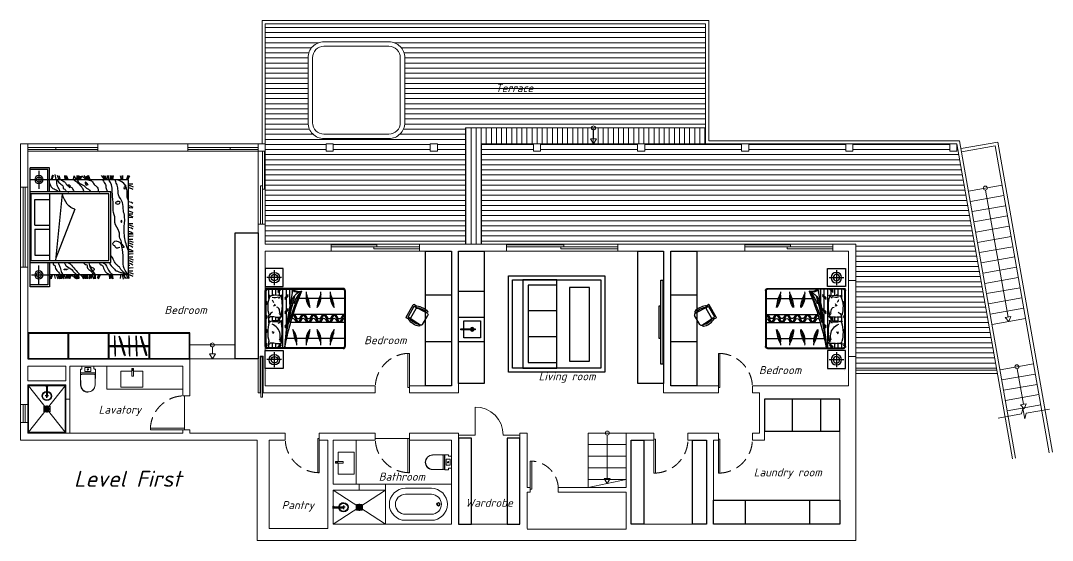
# Model space of a CAD drawing. Header units: millimetres. Extents: x 10453 to 36653, y 2833 to 33745.
# Drawn here: x 10453 to 36226, y 20765 to 33745 of the extents above; entities that cross this region are included whole.
import ezdxf

# ---------------------------------------------------------------- set-up
doc = ezdxf.new("R2010")
doc.units = ezdxf.units.MM
doc.linetypes.add('HIDDEN', pattern=[9.525, 6.35, -3.175])
for name, color, linetype, lineweight in [('doors', 4, 'Continuous', 15), ('sanitary', 137, 'Continuous', 15), ('txt', 252, 'Continuous', 13), ('wall', 5, 'Continuous', 60)]:
    doc.layers.add(name, color=color, linetype=linetype, lineweight=lineweight)
for name, color, linetype in [('floor', 11, 'Continuous'), ('furn3', 175, 'Continuous'), ('sanit acces', 175, 'Continuous')]:
    doc.layers.add(name, color=color, linetype=linetype)
doc.styles.add('ISO', font='isocpeui.ttf')
pattern_1 = [(180, (-103771.93, 63927.04), (-2e-14, -127), [])]
pattern_2 = [(90, (-103771.93, 63927.04), (-127, 2e-14), [])]

# ---------------------------------------------------------------- blocks, each defined once
blk = doc.blocks.new('FLOOR DRAIN (top)')
at = {"color": 40}
for p, q in [((-85, 0), (85, 0)), ((0, -85), (0, 85))]:
    blk.add_line(p, q, dxfattribs=at)
at = {"color": 0}
for p, q in [((-19, 3), (-35, 6)), ((-18, 7), (-33, 12)), ((-15, 12), (-27, 23)), ((-12, 15), (-23, 27)), ((-7, 18), (-12, 33)), ((-3, 19), (-6, 35)), ((3, 19), (6, 35)), ((7, 18), (12, 33)), ((12, 15), (23, 27)), ((15, 12), (27, 23)), ((18, 7), (33, 12)), ((19, 3), (35, 6)), ((-19, -3), (-35, -6)), ((-18, -7), (-33, -12)), ((-15, -12), (-27, -23)), ((-12, -15), (-23, -27)), ((-7, -18), (-12, -33)), ((-3, -19), (-6, -35)), ((3, -19), (6, -35)), ((7, -18), (12, -33)), ((12, -15), (23, -27)), ((15, -12), (27, -23)), ((18, -7), (33, -12)), ((19, -3), (35, -6))]:
    blk.add_line(p, q, dxfattribs=at)
blk.add_lwpolyline([(-70, 70), (70, 70), (70, -70), (-70, -70), (-70, 70)], dxfattribs=at)
for radius in [50, 16.5, 7.8]:
    blk.add_circle((0, 0), radius, dxfattribs=at)
for centre, radius, start, end in [((-35, 0), 5.99, 91.2486, 268.7514), ((-30, 18), 5.99, 61.2486, 238.7514), ((0, 0), 27, 170.5589, 189.4411), ((0, 0), 27, 140.5589, 159.4411), ((-18, 30), 5.99, 31.2486, 208.7514), ((-20, 0), 3.1, 284.5711, 75.4289), ((-17, 10), 3.1, 254.5711, 45.4289), ((0, 0), 27, 110.5589, 129.4411), ((-10, 17), 3.1, 224.5711, 15.4289), ((0, 35), 5.99, 1.2486, 178.7514), ((0, 0), 27, 80.5589, 99.4411), ((0, 20), 3.1, 194.5711, 345.4289), ((10, 17), 3.1, 164.5711, 315.4289), ((0, 0), 27, 50.5589, 69.4411), ((18, 30), 5.99, 331.2486, 148.7514), ((17, 10), 3.1, 134.5711, 285.4289), ((20, 0), 3.1, 104.5711, 255.4289), ((0, 0), 27, 20.5589, 39.4411), ((30, 18), 5.99, 301.2486, 118.7514), ((0, 0), 27, 350.5589, 9.4411), ((35, 0), 5.99, 271.2486, 88.7514), ((-30, -18), 5.99, 121.2486, 298.7514), ((0, 0), 27, 200.5589, 219.4411), ((-18, -30), 5.99, 151.2486, 328.7514), ((-17, -10), 3.1, 314.5711, 105.4289), ((0, 0), 27, 230.5589, 249.4411), ((-10, -17), 3.1, 344.5711, 135.4289), ((0, -35), 5.99, 181.2486, 358.7514), ((0, 0), 27, 260.5589, 279.4411), ((0, -20), 3.1, 14.5711, 165.4289), ((10, -17), 3.1, 44.5711, 195.4289), ((0, 0), 27, 290.5589, 309.4411), ((18, -30), 5.99, 211.2486, 28.7514), ((17, -10), 3.1, 74.5711, 225.4289), ((0, 0), 27, 320.5589, 339.4411), ((30, -18), 5.99, 241.2486, 58.7514)]:
    blk.add_arc(centre, radius, start, end, dxfattribs=at)
blk = doc.blocks.new('PP3UU (top)')
at = {"color": 0}
for p, q in [((0, 30), (0, -30)), ((0, 30), (3, 30)), ((4, -27), (4, 27)), ((10, 22), (10, 0)), ((10, 10), (241, 10)), ((10, -22), (10, 0)), ((0, -30), (3, -30)), ((10, -11), (241, -11))]:
    blk.add_line(p, q, dxfattribs=at)
at = {"color": 40}
for p, q in [((254, -43), (254, 43)), ((298, 0), (211, 0))]:
    blk.add_line(p, q, dxfattribs=at)
at = {"color": 0}
for radius in [17.1, 14.5]:
    blk.add_circle((254, 0), radius, dxfattribs=at)
for centre, radius, start, end in [((2, 27), 2.41, 358.0282, 62.0821), ((-2, 15), 13.8, 28.3436, 64.2104), ((254, 0), 115, 185.2383, 174.7617), ((254, 0), 111, 185.4105, 174.5895), ((254, 0), 107, 185.6496, 174.3504), ((2, -27), 2.41, 297.9179, 1.9718), ((-2, -15), 13.8, 295.7896, 331.6564)]:
    blk.add_arc(centre, radius, start, end, dxfattribs=at)
blk = doc.blocks.new('to262')
at = {"color": 0}
blk.add_line((185, -166), (-185, -166), dxfattribs=at)
for points in [[(0, 0), (-139, -1, 0.411833), (-149, -11), (-149, -61, -0.417618), (-159, -71), (-177, -71, 0.413737), (-187, -81), (-187, -160, 0.417158), (-177, -170), (177, -170, 0.430955), (187, -160), (187, -81, 0.414691), (177, -71), (159, -71, -0.410816), (149, -61), (149, -11, 0.414213), (139, -1), (0, 0)], [(185, -166), (182, -468, -0.411536), (0, -651, -0.41685), (-183, -468, 0.006286), (-185, -166, 2.345426)]]:
    blk.add_lwpolyline(points, format="xyb", dxfattribs=at)
for points, elevation in [([(0, -644, 0.418652), (178, -471), (182, -225, 0.4218), (152, -203), (-152, -203, 0.487482), (-183, -232), (-180, -468, 0.412252), (0, -644, -2.432604)], 473), ([(70, -33), (-70, -33, 0.414214), (-75, -38), (-75, -128, 0.364487), (-71, -133), (70, -133, 0.415005), (75, -128), (75, -38, 0.414213), (70, -33, 0.902405)], 890), ([(9, -75, 0.532586), (-9, -75, 0.75572), (-8, -76, -0.073589), (8, -76, 0.689095), (9, -75, 0.643487)], 903)]:
    blk.add_lwpolyline(points, format="xyb", dxfattribs=dict(at, elevation=elevation))
for radius in [17.5, 12.9]:
    blk.add_circle((0, -81, 903), radius, dxfattribs=at)
blk = doc.blocks.new('bed 3113')
at = {"color": 0, "linetype": 'ByBlock'}
for p, q in [((-1485, -486), (-1485, 0)), ((-1485, 0), (1485, 0)), ((-1439, -438), (-1439, 0)), ((-880, 0), (-880, -2013)), ((880, -2013), (880, 0)), ((1439, -438), (1439, 0)), ((1485, -486), (1485, 0)), ((-1413, -219), (-959, -219)), ((-1191, -30), (-1191, -463)), ((-833, -19), (-833, -1964)), ((832, -19), (-833, -19)), ((-695, -117), (-695, -480)), ((-51, -117), (-695, -117)), ((-51, -117), (-51, -483)), ((50, -117), (50, -483)), ((50, -117), (694, -117)), ((694, -117), (694, -480)), ((832, -1964), (832, -19)), ((1412, -219), (958, -219)), ((1190, -20), (1190, -463)), ((-883, -486), (-1485, -486)), ((-883, -438), (-1439, -438)), ((-1184, -486), (-1184, -2460)), ((832, -480), (-834, -480)), ((883, -438), (1439, -438)), ((883, -486), (1485, -486)), ((1184, -2460), (1184, -486)), ((-1179, -744), (-1288, -751)), ((-1173, -651), (-1285, -694)), ((-1179, -695), (-1285, -733)), ((-1184, -603), (-1281, -626)), ((-1179, -781), (-1262, -769)), ((-833, -640), (833, -809)), ((449, -1119), (-770, -646)), ((1299, -671), (1187, -713)), ((1293, -714), (1187, -753)), ((1316, -615), (1191, -645)), ((-1285, -794), (-1186, -794)), ((-1186, -794), (-1285, -841)), ((-1281, -905), (-1182, -912)), ((-1281, -945), (-1186, -962)), ((-1186, -962), (-1281, -995)), ((-1281, -995), (-1186, -1034)), ((-1186, -841), (-1278, -884)), ((-1278, -930), (-1182, -945)), ((-1278, -966), (-1189, -998)), ((-1275, -826), (-1186, -841)), ((1293, -857), (1184, -864)), ((1187, -907), (1286, -907)), ((1286, -907), (1187, -954)), ((1293, -894), (1211, -881)), ((-1179, -1081), (-1285, -1159)), ((-1186, -1142), (-1285, -1174)), ((-1182, -1170), (-1285, -1199)), ((-1186, -1034), (-1281, -1134)), ((-1254, -1220), (-1281, -1220)), ((-1206, -1206), (-1254, -1220)), ((-1179, -1253), (-1240, -1306)), ((-1179, -1192), (-1206, -1206)), ((1191, -1165), (1290, -1172)), ((1191, -1204), (1286, -1222)), ((1286, -1222), (1191, -1254)), ((1191, -1254), (1286, -1294)), ((1286, -1100), (1194, -1143)), ((1194, -1190), (1290, -1204)), ((1194, -1226), (1283, -1258)), ((1198, -1086), (1286, -1100)), ((-1247, -1324), (-1285, -1331)), ((-1285, -1331), (-1257, -1357)), ((-1264, -1382), (-1285, -1385)), ((-1285, -1435), (-1189, -1435)), ((-1285, -1482), (-1182, -1514)), ((-1240, -1306), (-1281, -1321)), ((-1281, -1357), (-1186, -1346)), ((-1281, -1417), (-1182, -1403)), ((-1182, -1475), (-1281, -1464)), ((-1281, -1514), (-1179, -1543)), ((-1281, -1536), (-1193, -1546)), ((-1213, -1371), (-1264, -1382)), ((-1182, -1310), (-1247, -1324)), ((-1186, -1346), (-1213, -1371)), ((-1189, -1435), (-1182, -1443)), ((1293, -1340), (1187, -1419)), ((1286, -1401), (1187, -1433)), ((1290, -1430), (1187, -1458)), ((1286, -1294), (1191, -1394)), ((1218, -1480), (1191, -1480)), ((1266, -1466), (1218, -1480)), ((1293, -1451), (1266, -1466)), ((-1193, -1561), (-1288, -1586)), ((-1288, -1704), (-1186, -1761)), ((-1182, -1736), (-1288, -1704)), ((-1271, -1611), (-1285, -1604)), ((-1206, -1625), (-1285, -1625)), ((-1182, -1708), (-1281, -1672)), ((-1196, -1604), (-1271, -1611)), ((-1182, -1622), (-1206, -1625)), ((-1179, -1597), (-1196, -1604)), ((1293, -1772), (1232, -1826)), ((-1182, -1976), (-1288, -1983)), ((-1182, -2016), (-1285, -2059)), ((-1182, -2052), (-1285, -2066)), ((-1179, -1994), (-1281, -2019)), ((-880, -2013), (880, -2013)), ((-833, -1964), (832, -1964)), ((1225, -1844), (1187, -1851)), ((1187, -1851), (1215, -1876)), ((1208, -1901), (1187, -1905)), ((1187, -1968), (1283, -1968)), ((1187, -2015), (1290, -2047)), ((1232, -1826), (1191, -1840)), ((1191, -1876), (1286, -1865)), ((1191, -1950), (1290, -1936)), ((1290, -2007), (1191, -1997)), ((1191, -2047), (1293, -2076)), ((1259, -1890), (1208, -1901)), ((1290, -1829), (1225, -1844)), ((1286, -1865), (1259, -1890)), ((1283, -1968), (1290, -1975)), ((-1182, -2299), (-1295, -2324)), ((-1223, -2259), (-1281, -2252)), ((-1186, -2259), (-1223, -2259)), ((1280, -2247), (1184, -2272)), ((1201, -2297), (1187, -2290)), ((1266, -2311), (1187, -2311)), ((1191, -2068), (1280, -2079)), ((1276, -2290), (1201, -2297)), ((1290, -2308), (1266, -2311)), ((1293, -2283), (1276, -2290)), ((-1182, -2324), (-1281, -2370)), ((-1264, -2435), (-1281, -2449)), ((-1220, -2352), (-1278, -2403)), ((-1268, -2463), (-1278, -2471)), ((-1179, -2449), (-1268, -2463)), ((-1186, -2410), (-1264, -2435)), ((-1203, -2532), (-1223, -2567)), ((-1182, -2342), (-1220, -2352)), ((-1182, -2463), (-1203, -2532)), ((-1184, -2460), (1184, -2460)), ((-1135, -2503), (-1162, -2575)), ((-1128, -2456), (-1135, -2503)), ((-1090, -2456), (-1090, -2492)), ((-1090, -2492), (-1087, -2567)), ((-1015, -2463), (-1012, -2496)), ((-1012, -2496), (-1002, -2571)), ((-944, -2456), (-944, -2492)), ((-909, -2517), (-937, -2567)), ((-889, -2453), (-909, -2517)), ((-854, -2532), (-875, -2567)), ((-834, -2463), (-854, -2532)), ((-786, -2503), (-813, -2575)), ((-804, -2574), (-804, -2577)), ((-779, -2456), (-786, -2503)), ((-741, -2456), (-741, -2492)), ((-741, -2492), (-738, -2567)), ((-666, -2463), (-663, -2496)), ((-663, -2496), (-653, -2571)), ((-615, -2467), (-608, -2571)), ((-595, -2492), (-602, -2564)), ((-595, -2456), (-595, -2492)), ((-561, -2517), (-588, -2567)), ((-540, -2453), (-561, -2517)), ((-467, -2517), (-495, -2567)), ((-447, -2453), (-467, -2517)), ((-412, -2532), (-432, -2567)), ((-391, -2463), (-412, -2532)), ((-344, -2503), (-371, -2575)), ((-337, -2456), (-344, -2503)), ((-299, -2456), (-299, -2492)), ((-299, -2492), (-296, -2567)), ((-224, -2463), (-221, -2496)), ((-221, -2496), (-211, -2571)), ((-173, -2467), (-166, -2571)), ((-153, -2492), (-159, -2564)), ((-153, -2456), (-153, -2492)), ((-118, -2517), (-146, -2567)), ((-98, -2453), (-118, -2517)), ((-19, -2528), (-40, -2564)), ((1, -2460), (-19, -2528)), ((49, -2500), (22, -2571)), ((56, -2453), (49, -2500)), ((93, -2453), (93, -2489)), ((93, -2489), (97, -2564)), ((253, -2492), (246, -2564)), ((253, -2456), (253, -2492)), ((287, -2517), (260, -2567)), ((307, -2453), (287, -2517)), ((332, -2453), (332, -2489)), ((332, -2489), (335, -2564)), ((386, -2528), (366, -2564)), ((407, -2460), (386, -2528)), ((492, -2492), (485, -2564)), ((492, -2456), (492, -2492)), ((526, -2517), (499, -2567)), ((546, -2453), (526, -2517)), ((625, -2528), (604, -2564)), ((645, -2460), (625, -2528)), ((971, -2528), (950, -2564)), ((991, -2460), (971, -2528)), ((1039, -2500), (1012, -2571)), ((1046, -2453), (1039, -2500)), ((1083, -2453), (1083, -2489)), ((1083, -2489), (1087, -2564)), ((1290, -2469), (1184, -2437)), ((1184, -2437), (1286, -2494)), ((1290, -2440), (1191, -2404))]:
    blk.add_line(p, q, dxfattribs=at)
at = {"color": 0, "linetype": 'ByBlock', "extrusion": (0, 0, -1)}
for centre in [(-1191, -219), (1190, -219)]:
    blk.add_ellipse(centre, major_axis=(0, -104), ratio=0.952381, dxfattribs=at)
for centre, major_axis, ratio, start_param, end_param in [((-1191, -219), (0, -62.4), 0.952381, 3.141593, 9.424778), ((1190, -219), (0, -62.4), 0.952381, 3.141593, 9.424778), ((1003, -1183), (-561, 0), 0.700439, 0.16392, 1.263761)]:
    blk.add_ellipse(centre, major_axis=major_axis, ratio=ratio, start_param=start_param, end_param=end_param, dxfattribs=at)
at = {"color": 0, "linetype": 'ByBlock'}
for points, knots in [([(-1288, -500), (-1260, -512), (-1226, -527), (-1190, -538), (-1184, -540)], [0, 0, 0, 0, 98.452083, 119.481049, 119.481049, 119.481049, 119.481049]), ([(883, -719), (901, -689), (937, -631), (971, -542), (1046, -511), (1088, -496), (1114, -486)], [0, 0, 0, 0, 110.980521, 216.571322, 273.316778, 363.252298, 363.252298, 363.252298, 363.252298]), ([(-1285, -533), (-1259, -539), (-1226, -548), (-1192, -557), (-1184, -559)], [0, 0, 0, 0, 84.638756, 111.94623, 111.94623, 111.94623, 111.94623]), ([(-878, -581), (-900, -577), (-937, -570), (-952, -629), (-1033, -612), (-1095, -691), (-1159, -731), (-1186, -748)], [0, 0, 0, 0, 55.698216, 92.446098, 131.129416, 255.674319, 348.088654, 348.088654, 348.088654, 348.088654]), ([(-878, -711), (-896, -711), (-942, -710), (-1016, -772), (-1119, -761), (-1166, -810), (-1181, -826)], [0, 0, 0, 0, 51.439954, 131.700843, 259.142588, 319.857055, 319.857055, 319.857055, 319.857055]), ([(1188, -676), (1172, -684), (1139, -699), (1081, -752), (1041, -838), (960, -815), (958, -870), (898, -883), (886, -930), (877, -966)], [0, 0, 0, 0, 51.070946, 103.713651, 229.461258, 258.010796, 304.045492, 329.580964, 421.650356, 421.650356, 421.650356, 421.650356]), ([(883, -750), (907, -744), (958, -730), (1031, -665), (1118, -670), (1173, -670), (1188, -670)], [0, 0, 0, 0, 72.22525, 151.549809, 266.317525, 311.996801, 311.996801, 311.996801, 311.996801]), ([(1184, -520), (1212, -532), (1254, -550), (1297, -562), (1310, -566)], [0, 0, 0, 0, 88.606875, 130.175641, 130.175641, 130.175641, 130.175641]), ([(1187, -552), (1213, -559), (1254, -570), (1295, -581), (1310, -585)], [0, 0, 0, 0, 76.17488, 123.260006, 123.260006, 123.260006, 123.260006]), ([(-882, -854), (-911, -867), (-995, -904), (-1032, -1045), (-1134, -1086), (-1159, -1138), (-1176, -1154), (-1186, -1163)], [0, 0, 0, 0, 87.962895, 258.836949, 350.258664, 381.063383, 417.311263, 417.311263, 417.311263, 417.311263]), ([(-878, -928), (-890, -952), (-930, -1030), (-1055, -1113), (-1139, -1198), (-1181, -1241)], [0, 0, 0, 0, 74.726883, 244.314641, 416.730422, 416.730422, 416.730422, 416.730422]), ([(-1050, -954), (-1060, -892), (-1072, -817), (-1026, -880), (-1054, -898), (-1074, -910)], [0, 0, 0, 0, 97.068246, 117.655577, 170.298296, 170.298296, 170.298296, 170.298296]), ([(1177, -775), (1164, -806), (1134, -880), (1029, -922), (1007, -1004), (977, -1069), (900, -1071), (891, -1119), (889, -1133)], [0, 0, 0, 0, 92.069391, 217.816999, 286.809948, 320.104131, 412.173589, 448.286103, 448.286103, 448.286103, 448.286103]), ([(983, -991), (992, -983), (1012, -965), (1013, -1032), (1063, -969), (1045, -939), (1036, -923)], [0, 0, 0, 0, 25.535473, 56.284251, 96.659377, 149.30203, 149.30203, 149.30203, 149.30203]), ([(877, -1361), (894, -1350), (934, -1325), (1001, -1300), (1054, -1242), (1117, -1180), (1154, -1127), (1177, -1096)], [0, 0, 0, 0, 58.787057, 135.393506, 204.149849, 276.825042, 386.508686, 386.508686, 386.508686, 386.508686]), ([(1183, -1182), (1151, -1194), (1101, -1213), (1069, -1310), (1020, -1372), (962, -1419), (950, -1470), (910, -1489), (889, -1505), (883, -1509)], [0, 0, 0, 0, 92.069492, 143.140389, 273.34616, 313.721237, 352.024428, 409.12349, 429.710846, 429.710846, 429.710846, 429.710846]), ([(-887, -1463), (-932, -1474), (-1047, -1501), (-1133, -1587), (-1186, -1638)], [0, 0, 0, 0, 133.798521, 338.000303, 338.000303, 338.000303, 338.000303]), ([(-878, -1338), (-893, -1342), (-934, -1352), (-934, -1443), (-1023, -1411), (-1076, -1515), (-1142, -1555), (-1181, -1578)], [0, 0, 0, 0, 42.072901, 114.694357, 161.684815, 252.505654, 386.644618, 386.644618, 386.644618, 386.644618]), ([(-1068, -1527), (-1070, -1566), (-1074, -1636), (-999, -1572), (-1029, -1492), (-978, -1539), (-972, -1499), (-968, -1472)], [0, 0, 0, 0, 75.101932, 135.799036, 181.478215, 207.013683, 258.084579, 258.084579, 258.084579, 258.084579]), ([(1183, -1441), (1175, -1488), (1163, -1555), (1073, -1584), (1030, -1643), (978, -1714), (880, -1692), (883, -1733), (883, -1737)], [0, 0, 0, 0, 117.712563, 168.78354, 257.608752, 318.305872, 414.021385, 425.441163, 425.441163, 425.441163, 425.441163]), ([(1059, -1453), (1101, -1417), (1160, -1365), (1080, -1375), (1042, -1409), (1062, -1435), (1071, -1447)], [0, 0, 0, 0, 97.23616, 137.611334, 177.98641, 216.289602, 216.289602, 216.289602, 216.289602]), ([(-878, -1726), (-903, -1734), (-937, -1744), (-939, -1829), (-1109, -1828), (-1159, -1940), (-1190, -2008)], [0, 0, 0, 0, 65.207033, 86.989276, 215.002506, 411.925179, 411.925179, 411.925179, 411.925179]), ([(-882, -1814), (-897, -1837), (-953, -1924), (-1095, -1950), (-1162, -2031), (-1181, -2054)], [0, 0, 0, 0, 76.058151, 286.422695, 371.001067, 371.001067, 371.001067, 371.001067]), ([(-878, -1980), (-896, -1987), (-964, -2012), (-1011, -2085), (-1092, -2130), (-1079, -2175), (-1112, -2199), (-1118, -2239), (-1134, -2273), (-1143, -2323), (-1166, -2352), (-1181, -2372)], [0, 0, 0, 0, 55.534111, 204.314913, 252.645406, 278.276516, 315.024342, 351.52309, 388.021761, 419.121331, 490.219103, 490.219103, 490.219103, 490.219103]), ([(-1177, -2437), (-1113, -2393), (-969, -2293), (-695, -2350), (-500, -2290), (-342, -2279), (-252, -2219), (-69, -2246), (58, -2092), (251, -2134), (407, -2052), (592, -2084), (816, -2040), (1028, -2069), (1156, -1982), (1184, -1964)], [0, 0, 0, 0, 215.887234, 485.048177, 765.367965, 804.051284, 943.198465, 1058.854628, 1315.201562, 1400.74547, 1608.515647, 1793.629461, 1929.652341, 2273.774179, 2369.443054, 2369.443054, 2369.443054, 2369.443054]), ([(-1173, -2400), (-1157, -2376), (-1124, -2325), (-1064, -2267), (-979, -2227), (-926, -2119), (-803, -2091), (-738, -2042), (-711, -2021)], [0, 0, 0, 0, 79.461036, 170.281904, 235.48894, 344.400247, 481.964608, 577.962659, 577.962659, 577.962659, 577.962659]), ([(-504, -2237), (-517, -2197), (-537, -2136), (-460, -2121), (-445, -2048), (-283, -2115), (-386, -2268), (-514, -2361), (-507, -2314), (-504, -2292)], [0, 0, 0, 0, 91.536618, 137.571347, 186.689778, 257.317442, 485.284788, 536.355764, 582.034943, 582.034943, 582.034943, 582.034943]), ([(1177, -1817), (1157, -1826), (1117, -1844), (1058, -1903), (965, -1885), (909, -1919), (883, -1935)], [0, 0, 0, 0, 63.838664, 125.600772, 223.338625, 310.309371, 310.309371, 310.309371, 310.309371]), ([(-592, -2453), (-533, -2433), (-362, -2376), (-74, -2325), (209, -2386), (430, -2316), (631, -2334), (783, -2187), (950, -2203), (1074, -2167), (1148, -2135), (1183, -2120)], [0, 0, 0, 0, 178.839562, 524.465946, 838.71846, 995.507173, 1190.982956, 1400.389462, 1537.902249, 1661.162236, 1771.438858, 1771.438858, 1771.438858, 1771.438858]), ([(166, -2292), (141, -2294), (98, -2297), (152, -2255), (162, -2281), (166, -2292)], [0, 0, 0, 0, 46.034759, 79.328961, 107.878503, 107.878503, 107.878503, 107.878503]), ([(648, -2200), (635, -2164), (609, -2089), (551, -2221), (646, -2262), (643, -2218), (642, -2200)], [0, 0, 0, 0, 74.448019, 157.585409, 213.821481, 254.196561, 254.196561, 254.196561, 254.196561]), ([(677, -2453), (710, -2440), (786, -2409), (951, -2442), (1142, -2340), (1172, -2200), (1183, -2150)], [0, 0, 0, 0, 101.179834, 232.507761, 480.412344, 619.457471, 619.457471, 619.457471, 619.457471]), ([(1006, -2391), (973, -2378), (912, -2353), (1016, -2335), (1021, -2401), (1048, -2390), (1059, -2385)], [0, 0, 0, 0, 66.588369, 123.687444, 164.862141, 193.977067, 193.977067, 193.977067, 193.977067])]:
    blk.add_open_spline(points, degree=3, knots=knots, dxfattribs=at)
blk = doc.blocks.new('bed 3465')
at = {"color": 0}
for p, q in [((450, 1250), (0, 1250)), ((0, 1250), (0, 800)), ((225, 1206), (225, 836)), ((450, 800), (450, 1250)), ((0, 800), (450, 800)), ((404, 1025), (39, 1025)), ((1950, 750), (0, 750)), ((0, -700), (0, 700)), ((46, 730), (20, 704)), ((20, -700), (20, 700)), ((50, 730), (1950, 730)), ((93, 564), (93, 730)), ((93, 502), (93, 556)), ((181, 573), (181, 730)), ((225, 602), (198, 576)), ((225, 580), (224, 579)), ((268, 581), (268, 730)), ((353, 730), (312, 689)), ((375, 730), (312, 667)), ((396, 730), (312, 646)), ((356, 572), (356, 730)), ((443, -730), (443, 730)), ((575, 602), (487, 514)), ((575, 580), (487, 492)), ((575, 558), (487, 471)), ((531, -204), (531, 730)), ((618, 360), (618, 730)), ((693, 720), (662, 689)), ((686, 692), (662, 667)), ((680, 663), (662, 646)), ((1980, 700), (1980, -700)), ((2000, 700), (2000, -700)), ((50, 427), (20, 397)), ((50, 405), (20, 375)), ((50, 383), (20, 354)), ((1022, 500), (831, 500)), ((1343, 500), (1069, 500)), ((1627, 500), (1390, 500)), ((1980, 500), (1674, 500)), ((50, 77), (20, 47)), ((50, 55), (20, 25)), ((50, 33), (20, 4)), ((93, 44), (93, 78)), ((93, -65), (93, 25)), ((181, -62), (181, 44)), ((268, -54), (268, 34)), ((393, 49), (312, -33)), ((365, 43), (312, -11)), ((400, 33), (312, -54)), ((356, -65), (356, 40)), ((400, 77), (398, 75)), ((575, 252), (487, 164)), ((575, 230), (487, 142)), ((575, 208), (487, 121)), ((1980, 100), (690, 100)), ((692, 100), (821, -100)), ((728, 100), (779, 21)), ((950, 100), (821, -100)), ((914, 100), (863, 21)), ((950, 100), (1078, -100)), ((985, 100), (1036, 21)), ((1207, 100), (1078, -100)), ((1171, 100), (1120, 21)), ((1207, 100), (1336, -100)), ((1243, 100), (1294, 21)), ((1465, 100), (1336, -100)), ((1429, 100), (1378, 21)), ((1465, 100), (1594, -100)), ((1500, 100), (1552, 21)), ((1722, 100), (1594, -100)), ((1687, 100), (1636, 21)), ((1722, 100), (1851, -100)), ((1758, 100), (1809, 21)), ((1980, 100), (1851, -100)), ((1944, 100), (1893, 21)), ((93, -120), (93, -81)), ((540, -133), (487, -186)), ((537, -158), (487, -208)), ((534, -183), (487, -229)), ((1980, -100), (636, -100)), ((734, -21), (785, -100)), ((907, -21), (856, -100)), ((992, -21), (1043, -100)), ((1165, -21), (1114, -100)), ((1249, -21), (1300, -100)), ((1423, -21), (1372, -100)), ((1507, -21), (1558, -100)), ((1680, -21), (1629, -100)), ((1764, -21), (1816, -100)), ((1938, -21), (1887, -100)), ((50, -273), (20, -303)), ((50, -295), (20, -325)), ((50, -317), (20, -346)), ((738, -500), (527, -500)), ((1022, -500), (785, -500)), ((1343, -500), (1069, -500)), ((1627, -500), (1390, -500)), ((1980, -500), (1674, -500)), ((50, -623), (20, -653)), ((50, -645), (20, -675)), ((50, -667), (20, -696)), ((1950, -730), (50, -730)), ((1950, -750), (50, -750)), ((93, -614), (93, -580)), ((93, -730), (93, -642)), ((181, -730), (181, -614)), ((268, -730), (268, -625)), ((400, -623), (312, -711)), ((400, -645), (315, -730)), ((400, -667), (336, -730)), ((356, -730), (356, -618)), ((496, -527), (487, -536)), ((494, -551), (487, -558)), ((492, -575), (487, -579)), ((0, -800), (450, -800)), ((0, -1250), (0, -800)), ((404, -1025), (39, -1025)), ((225, -844), (225, -1214)), ((450, -800), (450, -1250)), ((450, -1250), (0, -1250)), ((21, -1286), (24, -1287))]:
    blk.add_line(p, q, dxfattribs=at)
for centre, radius in [((228, 1021), 131), ((228, 1021), 81.5), ((228, -1029), 131), ((228, -1029), 81.5)]:
    blk.add_circle(centre, radius, dxfattribs=at)
for centre, radius, start, end in [((50, 700), 50, 90, 180), ((50, 700), 30, 90, 180), ((727, 300), 665, 159.267, 178.5608), ((109, 553), 19.6, 34.7548, 172.0562), ((92, 541), 14.7, 337.0735, 96.6109), ((136, 572), 13.4, 214.7548, 325.2452), ((267, 153), 428, 73.8027, 106.1619), ((246, 761), 236, 251.7133, 291.8111), ((217, 678), 204, 305.4413, 331.0801), ((402, 577), 7.24, 334.7631, 164.0868), ((475, 543), 73.3, 154.7631, 205.2369), ((10000, -1385), 9543, 167.1935, 176.0628), ((7402, -2039), 7044, 157.266, 169.2921), ((7988, -1521), 7549, 163.9433, 173.9881), ((3284, -694), 2749, 149.9308, 167.5351), ((1077, 244), 471, 111.3806, 168.8105), ((814, 843), 183, 227.8869, 299.6037), ((852, 944), 266, 233.6606, 281.3156), ((1515, 87), 853, 135.6744, 160.5638), ((1130, 648), 111, 171.8845, 200.391), ((1422, 538), 402, 169.8618, 220.6675), ((2180, 745), 1161, 186.7345, 203.7948), ((56, 166), 1067, 5.9725, 24.5568), ((232, 745), 1161, 336.2052, 353.2655), ((2356, 166), 1067, 155.4432, 174.0275), ((990, 538), 402, 319.3325, 10.1382), ((1282, 648), 111, 339.609, 8.1155), ((1735, 648), 111, 171.8845, 200.391), ((2027, 538), 402, 169.8618, 220.6675), ((2785, 745), 1161, 186.7345, 203.7948), ((661, 166), 1067, 5.9725, 24.5568), ((1950, 700), 50, 0, 90), ((1950, 700), 30, 0, 90), ((945, 305), 883, 179.2647, 194.667), ((259, 470), 82.7, 181.3886, 233.8646), ((189, 381), 64.3, 284.8197, 343.5702), ((225, 290), 38.9, 32.4939, 87.3189), ((267, 194), 92, 0.421, 78.0931), ((-344, 340), 772, 353.6387, 12.8831), ((8478, -1386), 8025, 166.4554, 175.3134), ((99, 50), 25.9, 229.6339, 336.1773), ((88, 32), 5.94, 79.2175, 197.3036), ((63, 61), 35.2, 319.118, 36.4812), ((213, 59), 103, 106.6507, 171.0347), ((177, -262), 307, 76.6996, 100.201), ((293, 298), 266, 260.2605, 288.6597), ((234, 159), 130, 345.1771, 15.8836), ((185, 237), 236, 319.4807, 358.1296), ((401, -59), 108, 77.7796, 102.2204), ((403, 78), 6.21, 107.6875, 252.3125), ((-131, 239), 555, 343.7025, 1.5409), ((392, 41), 32.1, 9.4591, 72.3125), ((692, -48), 50, 32.7833, 138.564), ((821, 48), 50, 212.7833, 327.2167), ((950, -48), 50, 32.7833, 147.2167), ((1078, 48), 50, 212.7833, 327.2167), ((1207, -48), 50, 32.7833, 147.2167), ((1336, 48), 50, 212.7833, 327.2167), ((1465, -48), 50, 32.7833, 147.2167), ((1594, 48), 50, 212.7833, 327.2167), ((1722, -48), 50, 32.7833, 147.2167), ((1851, 48), 50, 212.7833, 327.2167), ((1980, -48), 50, 90, 147.2167), ((861, -340), 799, 162.4638, 180.0612), ((104, -82), 19.6, 34.7548, 172.0562), ((86, -94), 14.7, 337.0735, 96.6109), ((131, -63), 13.4, 214.7548, 325.2452), ((261, -483), 428, 73.8408, 106.1619), ((59, -436), 315, 8.851, 69.4271), ((250, -390), 307, 75.2906, 102.7319), ((274, 7), 132, 291.8258, 331.5985), ((397, -58), 7.24, 334.7631, 164.0868), ((470, -92), 73.3, 154.7631, 205.2369), ((-429, -315), 854, 355.5981, 12.975), ((945, -353), 883, 179.2647, 194.667), ((174, -362), 26.4, 16.0241, 97.807), ((240, -383), 49.5, 108.5087, 182.3607), ((97, -438), 278, 340.1832, 10.511), ((116, -397), 305, 324.3679, 0.0595), ((-131, -419), 555, 343.7025, 6.6436), ((-373, -745), 1161, 6.7345, 23.7948), ((1751, -166), 1067, 185.9725, 204.5568), ((386, -538), 402, 349.8618, 40.6675), ((1422, -538), 402, 139.3325, 190.1382), ((2180, -745), 1161, 156.2052, 173.2655), ((56, -166), 1067, 335.4432, 354.0275), ((232, -745), 1161, 6.7345, 23.7948), ((2356, -166), 1067, 185.9725, 204.5568), ((990, -538), 402, 349.8618, 40.6675), ((2027, -538), 402, 139.3325, 190.1382), ((2785, -745), 1161, 156.2052, 173.2655), ((661, -166), 1067, 335.4432, 354.0275), ((50, -700), 50, 180, 270), ((50, -700), 30, 180, 270), ((93, -611), 30.6, 226.6611, 346.0776), ((76, -621), 13, 252.2296, 3.7575), ((63, -597), 35.2, 319.118, 36.4812), ((177, -920), 307, 76.6996, 100.201), ((293, -360), 266, 260.2605, 288.6597), ((401, -717), 108, 77.7796, 102.2204), ((403, -580), 6.21, 107.6875, 252.3125), ((392, -617), 32.1, 9.4591, 72.3125), ((677, -648), 111, 351.8845, 20.391), ((1130, -648), 111, 159.609, 188.1155), ((1282, -648), 111, 351.8845, 20.391), ((1735, -648), 111, 159.609, 188.1155), ((1950, -700), 30, 270, 0), ((1950, -700), 50, 270, 0)]:
    blk.add_arc(centre, radius, start, end, dxfattribs=at)
blk = doc.blocks.new('door850')
at = {"color": 0, "lineweight": 0, "ltscale": 50}
blk.add_lwpolyline([(0, 0), (0, 850), (-40, 850), (-40, 0), (0, 0)], dxfattribs=at)
at = {"color": 30, "linetype": 'HIDDEN', "lineweight": 0, "ltscale": 50}
blk.add_arc((0, 0), 850, 90, 180, dxfattribs=at)
blk = doc.blocks.new('door 700a')
at = {"color": 0, "lineweight": 0, "ltscale": 50}
blk.add_lwpolyline([(0, 0), (0, 700), (40, 700), (40, 0), (0, 0)], dxfattribs=at)
at = {"color": 30, "linetype": 'HIDDEN', "lineweight": 0, "ltscale": 50}
blk.add_arc((0, 0), 701, 0, 86.7295, dxfattribs=at)
blk = doc.blocks.new('chair 2123')
at = {"color": 0}
for p, q in [((-448, -131), (-449, 130)), ((-404, 172), (-357, 169)), ((-354, 183), (-357, 169)), ((-357, 169), (-332, 168)), ((-327, 189), (-332, 168)), ((-332, 168), (-134, 157)), ((-113, -132), (-113, 132)), ((-85, 192), (-13, 192)), ((-84, 192), (-84, 157)), ((-84, 155), (-47, 155)), ((-38, 147), (-38, -147)), ((0, -179), (0, 179)), ((-404, -172), (-357, -170)), ((-357, -170), (-332, -168)), ((-354, -184), (-357, -170)), ((-332, -168), (-134, -157)), ((-327, -189), (-332, -168)), ((-85, -192), (-12, -192)), ((-84, -155), (-46, -155)), ((-83, -187), (-83, -157))]:
    blk.add_line(p, q, dxfattribs=at)
for centre, radius, start, end in [((-407, 130), 41.7, 86.7707, 179.9312), ((-383, 197), 20.8, 120.0589, 285.298), ((-264, -197), 432, 66.7517, 107.3656), ((-264, -197), 391, 63.5479, 106.9099), ((-138, 132), 25, 0.1061, 81.1566), ((-88, 132), 25, 107.1807, 179.9312), ((-100, 184), 16.7, 355.2209, 66.7517), ((-88, 157), 4.17, 243.5479, 359.9312), ((-47, 147), 8.33, 359.9312, 89.9312), ((-13, 179), 12.5, 359.9316, 89.9312), ((-407, -131), 41.7, 180.1061, 273.2667), ((-383, -197), 20.8, 74.7393, 239.9785), ((-264, 197), 432, 252.6717, 293.2857), ((-264, 196), 391, 253.1274, 296.4894), ((-138, -132), 25, 278.8808, 359.9312), ((-88, -132), 25, 180.1061, 252.8566), ((-100, -185), 16.7, 293.2857, 4.8165), ((-88, -157), 4.17, 0.1061, 116.4894), ((-47, -147), 8.33, 270.1061, 0.1061), ((-12, -179), 12.5, 270.1061, 0.1058)]:
    blk.add_arc(centre, radius, start, end, dxfattribs=at)

msp = doc.modelspace()

# ---------------------------------------------------------------- hatches: boundary and pattern name
at = {"layer": 'floor', "lineweight": 0, "ltscale": 50}
h = msp.add_hatch(dxfattribs=at)
h.set_pattern_fill('ANSI31', color=163, scale=40, angle=135)
h.set_pattern_definition(pattern_1)
h.paths.add_polyline_path([(21563, 28165), (16563, 28165), (16563, 33665), (27563, 33665), (27563, 31065), (21563, 31065)])
edge = h.paths.add_edge_path(flags=16)
edge.add_line((20049, 32819), (20049, 31195))
edge.add_arc((19653, 31195), 396, -90, 0, ccw=False)
edge.add_line((19653, 30799), (18029, 30799))
edge.add_arc((18029, 31195), 396, 180, 270, ccw=False)
edge.add_line((17633, 31195), (17633, 32819))
edge.add_arc((18029, 32819), 396, 90, 180, ccw=False)
edge.add_line((18029, 33215), (19653, 33215))
edge.add_arc((19653, 32819), 396, 0, 90, ccw=False)
h.paths.add_polyline_path([(18263, 30665), (18083, 30665), (18083, 30485), (18263, 30485)], flags=16)
h.paths.add_polyline_path([(20863, 30665), (20683, 30665), (20683, 30485), (20863, 30485)], flags=16)
h = msp.add_hatch(dxfattribs=at)
h.set_pattern_fill('ANSI31', color=163, scale=40, angle=45)
h.set_pattern_definition(pattern_2)
h.paths.add_polyline_path([(21563, 31065), (27563, 31065), (27563, 30665), (21963, 30665)])
h = msp.add_hatch(dxfattribs=at)
h.set_pattern_fill('ANSI31', color=163, scale=40, angle=45)
h.set_pattern_definition(pattern_2)
h.paths.add_polyline_path([(21563, 31065), (21963, 30665), (21963, 28165), (21563, 28165)])
h = msp.add_hatch(dxfattribs=at)
h.set_pattern_fill('ANSI31', color=163, scale=40, angle=135)
h.set_pattern_definition(pattern_1)
h.paths.add_polyline_path([(21963, 28165), (21963, 30665), (33843, 30665), (34839, 25015), (31313, 25015), (31313, 28165)])
h.paths.add_polyline_path([(28463, 30665), (28643, 30665), (28643, 30485), (28463, 30485)], flags=16)
h.paths.add_polyline_path([(25863, 30665), (26043, 30665), (26043, 30485), (25863, 30485)], flags=16)
h.paths.add_polyline_path([(23263, 30665), (23443, 30665), (23443, 30485), (23263, 30485)], flags=16)
h.paths.add_polyline_path([(31063, 30665), (31243, 30665), (31243, 30485), (31063, 30485)], flags=16)
h.paths.add_polyline_path([(33663, 30665), (33843, 30665), (33843, 30485), (33663, 30485)], flags=16)

# ---------------------------------------------------------------- linework, layer by layer
at = {"layer": 'doors', "lineweight": 0}
for points in [[(11333, 30575), (10633, 30575), (10633, 30525), (11333, 30525)], [(15683, 30575), (16383, 30575), (16383, 30525), (15683, 30525)], [(16543, 29535), (16493, 29535), (16493, 30485), (16543, 30485)], [(10563, 29585), (10513, 29585), (10513, 27585), (10563, 27585)], [(16493, 29615), (16443, 29615), (16443, 28665), (16493, 28665)], [(19353, 28145), (19353, 28095), (18213, 28095), (18213, 28145)], [(19273, 28095), (19273, 28045), (20413, 28045), (20413, 28095)], [(24023, 28145), (24023, 28095), (22593, 28095), (22593, 28145)], [(23943, 28095), (23943, 28045), (25373, 28045), (25373, 28095)], [(29683, 28145), (29683, 28095), (28543, 28095), (28543, 28145)], [(29603, 28095), (29603, 28045), (30743, 28045), (30743, 28095)]]:
    msp.add_lwpolyline(points, close=True, dxfattribs=at)
for points in [[(12383, 30575), (11333, 30575), (11333, 30525), (12383, 30525), (12383, 30575)], [(14633, 30575), (15683, 30575), (15683, 30525), (14633, 30525), (14633, 30575)], [(16453, 24344), (16453, 25345), (16493, 25345), (16493, 24344), (16453, 24344), (16453, 24344)], [(21808, 23395), (21808, 24095)], [(21393, 23395), (21808, 23395)], [(22508, 23395), (22923, 23395)]]:
    msp.add_lwpolyline(points, dxfattribs=at)
msp.add_arc((21808, 23395), 700, 0, 90, dxfattribs=at)
at = {"layer": 'floor', "lineweight": 0, "ltscale": 50}
for p, q in [((21563, 31065), (27563, 31065)), ((24763, 31015), (24763, 30795)), ((21963, 30665), (27563, 30665)), ((34968, 29634), (34131, 29487)), ((35014, 29378), (34177, 29231)), ((35059, 29122), (34222, 28975)), ((35104, 28866), (34267, 28719)), ((35149, 28610), (34312, 28463)), ((35194, 28354), (34357, 28207)), ((35239, 28098), (34402, 27951)), ((35285, 27842), (34448, 27694)), ((35330, 27586), (34493, 27438)), ((35375, 27330), (34538, 27182)), ((35420, 27074), (34583, 26926)), ((35465, 26818), (34628, 26670)), ((35510, 26562), (34673, 26414)), ((35555, 26306), (34718, 26158)), ((14683, 25645), (15808, 25645)), ((15245, 25595), (15245, 25425)), ((14683, 25295), (15808, 25295)), ((35755, 25173), (34918, 25026)), ((35800, 24917), (34963, 24770)), ((35845, 24661), (35008, 24514)), ((14543, 24375), (14543, 23525)), ((35891, 24405), (35054, 24257)), ((35936, 24149), (35099, 24001)), ((35490, 24062), (35454, 23922)), ((35490, 24062), (35536, 23802)), ((35571, 23943), (35536, 23802)), ((20163, 23305), (19313, 23305)), ((24633, 22085), (24633, 23445)), ((24633, 23445), (25583, 23445)), ((25108, 23395), (25108, 22312)), ((24633, 23155), (25583, 23155)), ((24633, 22865), (25583, 22865)), ((24633, 22575), (25583, 22575)), ((24633, 22285), (25583, 22285)), ((24633, 22085), (25583, 22285))]:
    msp.add_line(p, q, dxfattribs=at)
for points in [[(21563, 31065), (21563, 28165)], [(24688, 30795), (24838, 30795), (24763, 30665), (24688, 30795)], [(21963, 30665), (21963, 28165)], [(34559, 29511), (35118, 26342)], [(35137, 26232), (35191, 26354), (35045, 26329)], [(35137, 26232), (35045, 26329), (35045, 26329)], [(15170, 25425), (15320, 25425), (15245, 25295), (15170, 25425)], [(35345, 25050), (35502, 24162)], [(35521, 24052), (35575, 24175), (35429, 24149)], [(35521, 24052), (35429, 24149), (35429, 24149)], [(35571, 23943), (36150, 24045)], [(34875, 23820), (35454, 23922)], [(25033, 22312), (25183, 22312), (25108, 22183), (25033, 22312)]]:
    msp.add_lwpolyline(points, dxfattribs=at)
for centre in [(24763, 31065), (34552, 29561), (15245, 25645), (35339, 25100), (25108, 23445)]:
    msp.add_circle(centre, 50, dxfattribs=at)
at = {"layer": 'furn3', "color": 34, "linetype": 'ByBlock'}
for p, q in [((21213, 26885), (20563, 26885)), ((21393, 26985), (22033, 26985)), ((27343, 26885), (26693, 26885)), ((21393, 26335), (22033, 26335)), ((23845, 26494), (23130, 26494)), ((11638, 25310), (11638, 25930)), ((11653, 25310), (11653, 25930)), ((12643, 25930), (12643, 25310)), ((12658, 25930), (12658, 25310)), ((13663, 25310), (13663, 25930)), ((13678, 25310), (13678, 25930)), ((23845, 25844), (23130, 25844)), ((12658, 25630), (13663, 25630)), ((12658, 25610), (13663, 25610)), ((21213, 25725), (20563, 25725)), ((21393, 25735), (22033, 25735)), ((27343, 25725), (26693, 25725)), ((29733, 23495), (29733, 24295)), ((30443, 23495), (30443, 24295)), ((28563, 21165), (28563, 21765)), ((30163, 21165), (30163, 21765))]:
    msp.add_line(p, q, dxfattribs=at)
for points in [[(16383, 25295), (15808, 25295), (15808, 28445), (16383, 28445), (16383, 25295)], [(20563, 27985), (21213, 27985), (21213, 24625), (20563, 24625), (20563, 27985)], [(21393, 27985), (22033, 27985), (22033, 24685), (21393, 24685), (21393, 27985)], [(26513, 24685), (25873, 24685), (25873, 27985), (26513, 27985), (26513, 24685)], [(26693, 27985), (27343, 27985), (27343, 24625), (26693, 24625), (26693, 27985)], [(23845, 27269), (22995, 27269), (22995, 25069), (23845, 25069), (23845, 27269)], [(23845, 27134), (23130, 27134), (23130, 25204), (23845, 25204)], [(26443, 26615), (26393, 26615), (26393, 25815), (26443, 25815), (26443, 26615)], [(21453, 26050), (21803, 26050), (21803, 26020), (21453, 26020), (21453, 26050)], [(21523, 26050), (21523, 26245), (21943, 26245), (21943, 25825), (21523, 25825), (21523, 26020)], [(14683, 25295), (14683, 25945), (10633, 25945), (10633, 25295), (14683, 25295)], [(29033, 24295), (29033, 23495), (30913, 23495), (30913, 24295), (29033, 24295)], [(21393, 21165), (21713, 21165), (21713, 23315), (21393, 23315), (21393, 21165)], [(22603, 21165), (22923, 21165), (22923, 23315), (22603, 23315), (22603, 21165)], [(25703, 23265), (26023, 23265), (26023, 21165), (25703, 21165), (25703, 23265)], [(27233, 23265), (27583, 23265), (27583, 21165), (27233, 21165), (27233, 23265)], [(27763, 21165), (27763, 21765), (30913, 21765), (30913, 21165), (27763, 21165)]]:
    msp.add_lwpolyline(points, dxfattribs=at)
at = {"layer": 'furn3', "color": 254, "linetype": 'ByBlock'}
msp.add_lwpolyline([(22643, 27369), (25043, 27369), (25043, 24969), (22643, 24969)], close=True, dxfattribs=at)
msp.add_lwpolyline([(22743, 27269), (24943, 27269), (24943, 25069), (22743, 25069), (22743, 27269)], dxfattribs=at)
at = {"layer": 'furn3', "color": 34, "linetype": 'ByBlock'}
for points in [[(24660, 27076), (24160, 27076), (24160, 25236), (24660, 25236)], [(26443, 27265), (26493, 27265), (26493, 25165), (26443, 25165)], [(14668, 25310), (14668, 25930), (10648, 25930), (10648, 25310)]]:
    msp.add_lwpolyline(points, close=True, dxfattribs=at)
for radius, start, end in [(45, 19.4712, 160.5288), (30, 30, 150), (45, 199.4712, 340.5288), (30, 210, 330)]:
    msp.add_arc((21733, 26035), radius, start, end, dxfattribs=at)
at = {"layer": 'furn3', "color": 34, "linetype": 'ByBlock', "extrusion": (0, 0, -1)}
for centre in [(12808, 25619), (13168, 25618), (13347, 25619)]:
    msp.add_ellipse(centre, major_axis=(-9, 256), ratio=0.03669, dxfattribs=at)
at = {"layer": 'furn3', "color": 34, "linetype": 'ByBlock'}
for centre in [(12988, 25617), (13527, 25617)]:
    msp.add_ellipse(centre, major_axis=(-72, 246), ratio=0.03669, dxfattribs=at)
at = {"layer": 'sanitary', "lineweight": 0, "ltscale": 50}
for p, q in [((10653, 23465), (11563, 24625)), ((10653, 24625), (11563, 23465)), ((19563, 22015), (18263, 21165)), ((18263, 22015), (19563, 21165)), ((18913, 22165), (19563, 22165))]:
    msp.add_line(p, q, dxfattribs=at)
at = {"layer": 'sanitary'}
msp.add_lwpolyline([(20049, 32819), (20049, 31195, -0.414214), (19653, 30799), (18029, 30799, -0.414214), (17633, 31195), (17633, 32819, -0.414214), (18029, 33215), (19653, 33215, -0.414214), (20049, 32819, 0.004883)], format="xyb", dxfattribs=at)
msp.add_lwpolyline([(19937, 32819), (19937, 31195, -0.414214), (19653, 30911), (18029, 30911, -0.414214), (17745, 31195), (17745, 32819, -0.414214), (18029, 33103), (19653, 33103, -0.414214)], format="xyb", close=True, dxfattribs=at)
at = {"layer": 'sanitary', "lineweight": 0, "ltscale": 50}
for points in [[(14503, 25115), (12603, 25115), (12603, 24540), (14503, 24540), (14503, 25115)], [(12953, 24590), (12953, 24990), (13228, 24990)], [(13270, 24990), (13503, 24990), (13503, 24590), (12953, 24590)], [(10633, 23445), (10633, 24645), (11583, 24645), (11583, 23445), (10633, 23445)], [(18263, 23265), (18838, 23265), (18838, 22165), (18263, 22165), (18263, 23265)], [(18388, 22737), (18388, 22970), (18788, 22970), (18788, 22420)], [(18788, 22420), (18388, 22420), (18388, 22695)], [(18263, 21165), (18263, 22015), (19563, 22015), (19563, 21165), (18263, 21165)], [(19563, 21165), (19563, 22165), (21213, 22165), (21213, 21165), (19563, 21165)], [(20063, 22065), (20713, 22065)], [(20063, 21915), (20713, 21915)], [(20713, 21415), (20063, 21415)], [(20713, 21265), (20063, 21265)]]:
    msp.add_lwpolyline(points, dxfattribs=at)
for points in [[(13228, 25061), (13270, 25061), (13270, 24868), (13228, 24868)], [(10653, 23465), (10653, 24625), (11563, 24625), (11563, 23465)], [(18316, 22695), (18316, 22737), (18509, 22737), (18509, 22695)]]:
    msp.add_lwpolyline(points, close=True, dxfattribs=at)
for centre, radius in [((13249, 25018), 15), ((18360, 22716), 15), ((20888, 21665), 45), ((20888, 21665), 25)]:
    msp.add_circle(centre, radius, dxfattribs=at)
for centre, radius, start, end in [((20063, 21665), 400, 90, 270), ((20063, 21665), 250, 90, 270), ((20713, 21665), 400, 270, 90), ((20713, 21665), 250, 270, 90)]:
    msp.add_arc(centre, radius, start, end, dxfattribs=at)
at = {"layer": 'wall', "color": 18, "lineweight": 0, "ltscale": 50, "true_color": 0x000000}
for p, q in [((16483, 30665), (16483, 33745)), ((16483, 33745), (27643, 33745)), ((16563, 30665), (16563, 33665)), ((16563, 33665), (27563, 33665)), ((27563, 33665), (27563, 30665)), ((27643, 33745), (27643, 30745)), ((33910, 30745), (27643, 30745)), ((33910, 30745), (35308, 22815)), ((34860, 30712), (33944, 30550)), ((34860, 30712), (36226, 22965)), ((33843, 30665), (27563, 30665)), ((33843, 30665), (35229, 22801)), ((34795, 30619), (33958, 30472)), ((34795, 30619), (36147, 22951)), ((31313, 25015), (34839, 25015)), ((31313, 24935), (34853, 24935))]:
    msp.add_line(p, q, dxfattribs=at)
at = {"layer": 'wall', "lineweight": 0, "ltscale": 50}
for p, q in [((10633, 30665), (10453, 30665)), ((10453, 24155), (10453, 30665)), ((10633, 25295), (10633, 30665)), ((14633, 30665), (12383, 30665)), ((12383, 30485), (12383, 30665)), ((14633, 30485), (12383, 30485)), ((14633, 30485), (14633, 30665)), ((16563, 30665), (16383, 30665)), ((16383, 30485), (16383, 30665)), ((16563, 30485), (16383, 30485)), ((16563, 30485), (16563, 30665)), ((10633, 29585), (10453, 29585)), ((16383, 24445), (16383, 28665)), ((16563, 28665), (16383, 28665)), ((16563, 28165), (16563, 28665)), ((18213, 28165), (16563, 28165)), ((18213, 27985), (18213, 28165)), ((22593, 28165), (20413, 28165)), ((20413, 27985), (20413, 28165)), ((22593, 27985), (22593, 28165)), ((28543, 28165), (25373, 28165)), ((25373, 27985), (25373, 28165)), ((28543, 27985), (28543, 28165)), ((31313, 28165), (30743, 28165)), ((30743, 27985), (30743, 28165)), ((31313, 20765), (31313, 28165)), ((18213, 27985), (16563, 27985)), ((16563, 24625), (16563, 27985)), ((21213, 27985), (20413, 27985)), ((21213, 24625), (21213, 27985)), ((22593, 27985), (21393, 27985)), ((21393, 24445), (21393, 27985)), ((26513, 27985), (25373, 27985)), ((26513, 24445), (26513, 27985)), ((28543, 27985), (26693, 27985)), ((26693, 24625), (26693, 27985)), ((31133, 27985), (30743, 27985)), ((31133, 24625), (31133, 27985)), ((10633, 27585), (10453, 27585)), ((31133, 27255), (31313, 27255)), ((14683, 25295), (10633, 25295)), ((14683, 24375), (14683, 25295)), ((31133, 25355), (31313, 25355)), ((11583, 25115), (10633, 25115)), ((10633, 24745), (10633, 25115)), ((11583, 25115), (11583, 24745)), ((14503, 25115), (11683, 25115)), ((11683, 25115), (11683, 23445)), ((14503, 24375), (14503, 25115)), ((10633, 24745), (11583, 24745)), ((10633, 24155), (10633, 24645)), ((10633, 24645), (11583, 24645)), ((11583, 24645), (11583, 23445)), ((19313, 24625), (16563, 24625)), ((19313, 24625), (19313, 24445)), ((21213, 24625), (20163, 24625)), ((20163, 24625), (20163, 24445)), ((27883, 24625), (26693, 24625)), ((27883, 24445), (27883, 24625)), ((31133, 24625), (28733, 24625)), ((28733, 24445), (28733, 24625)), ((11683, 24295), (11583, 24295)), ((14503, 24375), (14683, 24375)), ((16433, 24445), (16383, 24445)), ((19313, 24445), (16513, 24445)), ((21393, 24445), (20163, 24445)), ((27883, 24445), (26513, 24445)), ((28913, 24445), (28733, 24445)), ((28913, 23445), (28913, 24445)), ((30913, 24295), (29033, 24295)), ((29033, 23265), (29033, 24295)), ((30913, 21165), (30913, 24295)), ((10633, 24155), (10453, 24155)), ((10453, 23265), (10453, 23705)), ((10633, 23705), (10453, 23705)), ((10633, 23445), (10633, 23705)), ((14503, 23445), (14503, 23525)), ((14503, 23525), (14683, 23525)), ((14683, 23445), (14683, 23525)), ((16363, 23265), (10453, 23265)), ((14503, 23445), (10633, 23445)), ((17063, 23445), (14683, 23445)), ((16363, 20765), (16363, 23265)), ((17063, 23265), (16663, 23265)), ((16663, 21065), (16663, 23265)), ((17063, 23265), (17063, 23445)), ((19313, 23445), (17913, 23445)), ((17913, 23265), (17913, 23445)), ((18128, 23265), (17913, 23265)), ((18128, 21065), (18128, 23265)), ((19313, 23265), (18263, 23265)), ((18263, 22165), (18263, 23265)), ((19313, 23265), (19313, 23445)), ((21393, 23445), (20163, 23445)), ((20163, 23265), (20163, 23445)), ((21213, 23265), (20163, 23265)), ((21213, 21165), (21213, 23265)), ((21393, 21165), (21393, 23445)), ((22923, 21165), (22923, 23445)), ((22923, 23445), (23103, 23445)), ((23103, 22085), (23103, 23445)), ((25583, 22085), (25583, 23445)), ((25583, 23445), (26273, 23445)), ((25703, 21165), (25703, 23265)), ((25703, 23265), (26273, 23265)), ((26273, 23265), (26273, 23445)), ((27123, 23445), (27883, 23445)), ((27123, 23265), (27123, 23445)), ((27123, 23265), (27583, 23265)), ((27583, 21165), (27583, 23265)), ((27763, 21165), (27763, 23265)), ((27763, 23265), (27883, 23265)), ((27883, 23265), (27883, 23445)), ((28733, 23265), (28733, 23445)), ((28733, 23445), (28913, 23445)), ((28733, 23265), (29033, 23265)), ((18263, 21165), (18263, 22015)), ((18913, 22165), (18913, 22015)), ((23183, 22085), (23103, 22085)), ((23183, 21965), (23103, 21965)), ((23103, 21065), (23103, 21965)), ((23183, 22085), (23183, 21965)), ((25583, 22085), (23883, 22085)), ((23883, 22085), (23883, 21965)), ((25583, 21965), (23883, 21965)), ((25583, 21045), (25583, 21965)), ((21213, 21165), (18263, 21165)), ((22923, 21165), (21393, 21165)), ((27583, 21165), (25703, 21165)), ((30913, 21165), (27763, 21165)), ((18128, 21065), (16663, 21065)), ((25583, 21045), (23103, 21045)), ((31313, 20765), (16363, 20765))]:
    msp.add_line(p, q, dxfattribs=at)
at = {"layer": 'wall', "color": 4, "lineweight": 0, "ltscale": 50}
for p, q in [((12383, 30665), (10633, 30665)), ((12383, 30485), (10633, 30485)), ((14633, 30665), (16383, 30665)), ((14633, 30485), (16383, 30485)), ((16383, 28665), (16383, 30485)), ((20413, 28165), (18213, 28165)), ((25373, 28165), (22593, 28165)), ((30743, 28165), (28543, 28165)), ((18213, 27985), (20413, 27985)), ((22593, 27985), (25373, 27985)), ((28543, 27985), (30743, 27985)), ((10453, 24155), (10453, 23705)), ((10633, 24155), (10633, 23705))]:
    msp.add_line(p, q, dxfattribs=at)
msp.add_lwpolyline([(16563, 28665), (16563, 30485)], dxfattribs=at)
at = {"layer": 'wall', "lineweight": 0, "ltscale": 50}
for points in [[(18263, 30665), (18083, 30665), (18083, 30485), (18263, 30485)], [(20863, 30665), (20683, 30665), (20683, 30485), (20863, 30485)], [(23263, 30665), (23443, 30665), (23443, 30485), (23263, 30485)], [(25863, 30665), (26043, 30665), (26043, 30485), (25863, 30485)], [(28463, 30665), (28643, 30665), (28643, 30485), (28463, 30485)], [(31063, 30665), (31243, 30665), (31243, 30485), (31063, 30485)], [(33663, 30665), (33843, 30665), (33843, 30485), (33663, 30485)]]:
    msp.add_lwpolyline(points, close=True, dxfattribs=at)
for points in [[(16433, 24445), (16433, 25365), (16513, 25365), (16513, 24445)], [(18263, 22165), (18913, 22165)], [(18913, 22015), (18913, 22015), (18263, 22015)]]:
    msp.add_lwpolyline(points, dxfattribs=at)
at = {"layer": 'wall', "color": 4, "lineweight": 0, "ltscale": 50}
msp.add_lwpolyline([(10563, 24155), (10513, 24155), (10513, 23705), (10563, 23705)], close=True, dxfattribs=at)

# ---------------------------------------------------------------- block references
at = {"layer": 'doors', "lineweight": 0}
for name, p in [('door850', (20163, 24585)), ('door 700a', (23183, 22045))]:
    msp.add_blockref(name, p, dxfattribs=at)
at = {"layer": 'doors', "lineweight": 0, "xscale": -1}
msp.add_blockref('door850', (27883, 24585), dxfattribs=at)
for p, rotation in [((14543, 23525), 90), ((17913, 23305), 180), ((20163, 23305), 180)]:
    msp.add_blockref('door850', p, dxfattribs=dict(at, rotation=rotation))
at = {"layer": 'doors', "lineweight": 0, "rotation": 180}
for p in [(26273, 23294), (27883, 23294)]:
    msp.add_blockref('door850', p, dxfattribs=at)
at = {"layer": 'furn3', "color": 34, "linetype": 'ByBlock'}
for name, p, rotation in [('bed 3113', (10690, 28585), 90), ('chair 2123', (27741, 26494), 30)]:
    msp.add_blockref(name, p, dxfattribs=dict(at, rotation=rotation))
msp.add_blockref('bed 3465', (16563, 26305), dxfattribs=at)
at = {"layer": 'furn3', "color": 34, "linetype": 'ByBlock', "xscale": -1}
msp.add_blockref('bed 3465', (31058, 26305), dxfattribs=at)
at = {"layer": 'furn3', "color": 34, "linetype": 'ByBlock', "xscale": -1, "rotation": 330}
msp.add_blockref('chair 2123', (20170, 26494), dxfattribs=at)
at = {"layer": 'sanit acces', "xscale": -1}
for p, rotation in [((11108, 24625), 90), ((18263, 21590), 180)]:
    msp.add_blockref('PP3UU (top)', p, dxfattribs=dict(at, rotation=rotation))
at = {"layer": 'sanit acces', "rotation": 180}
for p in [(11108, 24045), (18913, 21590)]:
    msp.add_blockref('FLOOR DRAIN (top)', p, dxfattribs=at)
at = {"layer": 'sanitary', "lineweight": 0, "ltscale": 50}
msp.add_blockref('to262', (12134, 25115), dxfattribs=at)
at = {"layer": 'sanitary', "lineweight": 0, "ltscale": 50, "xscale": -1, "rotation": 270}
msp.add_blockref('to262', (21213, 22715), dxfattribs=at)

# ---------------------------------------------------------------- texts
at = {"layer": 'txt', "color": 177, "style": 'ISO'}
for s, height, p in [('Terrace', 200, (22312, 31961)), ('Bedroom', 200, (14046, 26418)), ('Bedroom', 200, (19034, 25664)), ('Bedroom', 200, (28896, 24917)), ('Living room', 200, (23393, 24762)), ('Lavatory', 200, (12401, 23929)), ('Level First', 400, (11784, 22102)), ('Bathroom', 200, (19400, 22256)), ('Laundry room', 200, (28767, 22364)), ('Pantry', 200, (16976, 21545)), ('Wardrobe', 200, (21563, 21602))]:
    msp.add_text(s, height=height, dxfattribs=at).set_placement(p)

doc.saveas('drawing.dxf')
